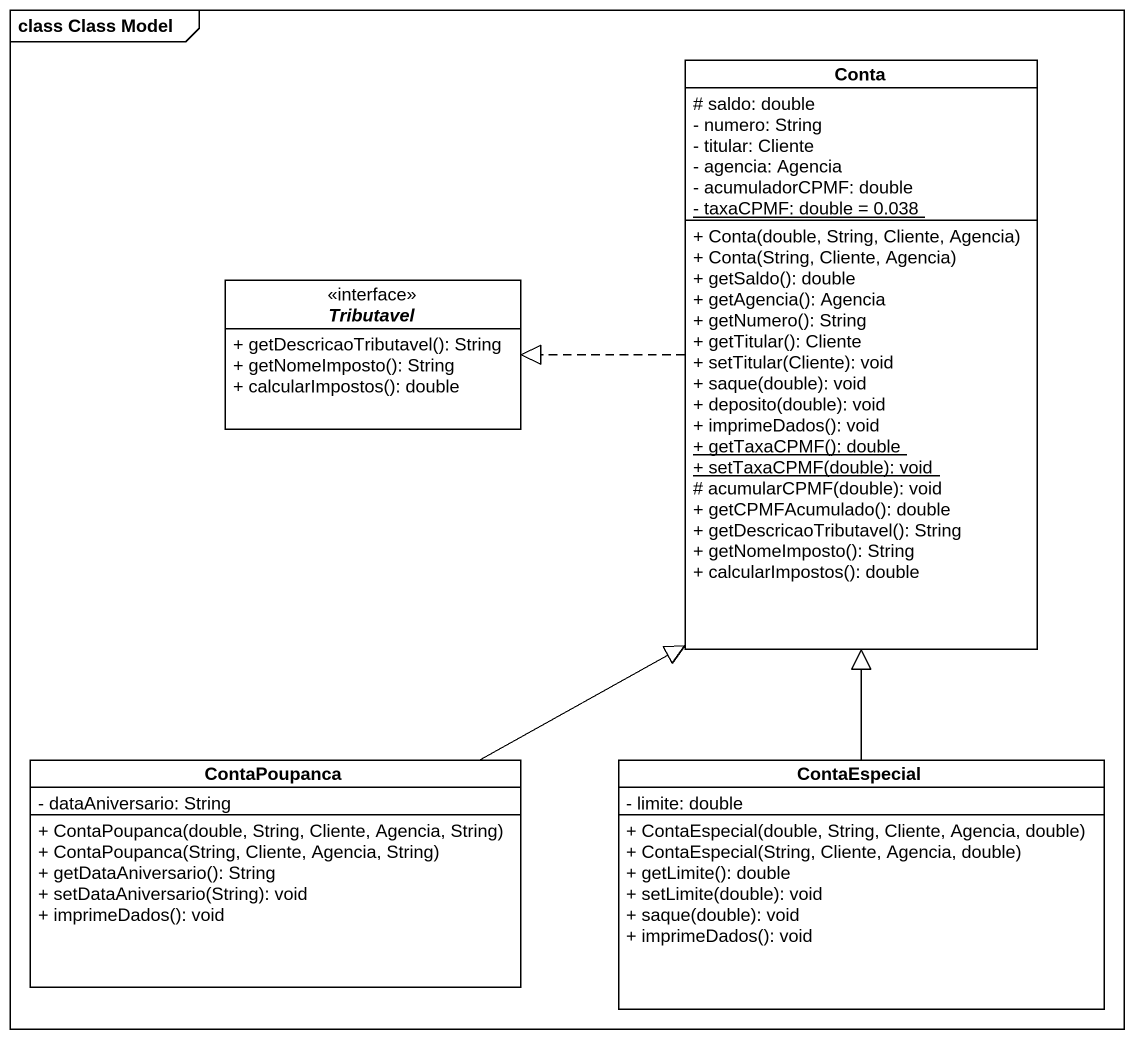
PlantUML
@startuml
mainframe class Class Model
hide circle
hide empty members
skinparam classAttributeIconSize 0
class Conta #FFFFFF {
  # saldo: double
  - numero: String
  - titular: Cliente
  - agencia: Agencia
  - acumuladorCPMF: double
  {static} - taxaCPMF: double = 0.038
  + Conta(double, String, Cliente, Agencia)
  + Conta(String, Cliente, Agencia)
  + getSaldo(): double
  + getAgencia(): Agencia
  + getNumero(): String
  + getTitular(): Cliente
  + setTitular(Cliente): void
  + saque(double): void
  + deposito(double): void
  + imprimeDados(): void
  {static} + getTaxaCPMF(): double
  {static} + setTaxaCPMF(double): void
  # acumularCPMF(double): void
  + getCPMFAcumulado(): double
  + getDescricaoTributavel(): String
  + getNomeImposto(): String
  + calcularImpostos(): double
}
interface Tributavel <<interface>> #FFFFFF {
  + getDescricaoTributavel(): String
  + getNomeImposto(): String
  + calcularImpostos(): double
}
class ContaPoupanca #FFFFFF {
  - dataAniversario: String
  + ContaPoupanca(double, String, Cliente, Agencia, String)
  + ContaPoupanca(String, Cliente, Agencia, String)
  + getDataAniversario(): String
  + setDataAniversario(String): void
  + imprimeDados(): void
}
class ContaEspecial #FFFFFF {
  - limite: double
  + ContaEspecial(double, String, Cliente, Agencia, double)
  + ContaEspecial(String, Cliente, Agencia, double)
  + getLimite(): double
  + setLimite(double): void
  + saque(double): void
  + imprimeDados(): void
}
Conta .left.|> Tributavel
ContaPoupanca -up-|> Conta
ContaEspecial -up-|> Conta
@enduml
